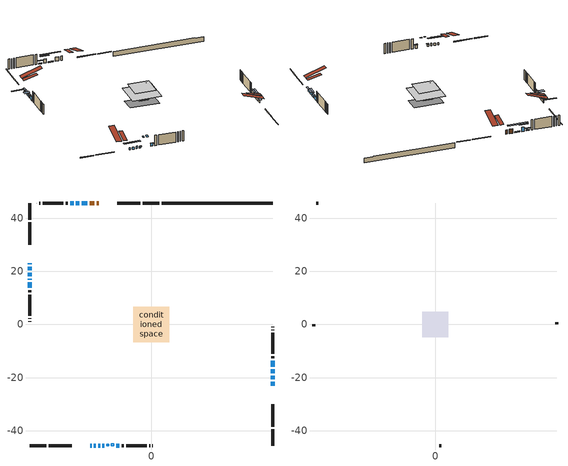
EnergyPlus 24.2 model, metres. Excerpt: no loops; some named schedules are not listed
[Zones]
conditioned space
 floor outside (Floor1 construction): -2.38,-2.38 -2.38,2.38 2.38,2.38 2.38,-2.38 z0.53
 floor adiabatic (AdiabaticFloorConstruction): -6.71,-6.71 -6.71,6.71 6.71,6.71 6.71,-6.71 z2.97
 floor foundation (Slab1 construction): -6.84,-3.6 -6.84,3.6 6.84,3.6 6.84,-3.6 z-1.78
 floor foundation (Slab2 construction): -2.08,-2.08 -2.08,2.08 2.08,2.08 2.08,-2.08 z0
 wall outside (RimJoist1 construction): 3.04,45.73 -3.24,45.73 / -45.73,-45.73 -39.44,-45.73 / -45.73,45.73 -45.73,39.44 / 45.73,-45.73 45.73,-39.44 z0.53:0.83
 wall outside (RimJoist2 construction): -4.17,45.73 -12.73,45.73 / -38.51,-45.73 -29.95,-45.73 / -45.73,38.51 -45.73,29.95 / 45.73,-38.51 45.73,-29.95 z0.53:0.83
 wall outside (AdiabaticWallConstruction 1): -19.68,45.73 -20.51,45.73 / -21.43,45.73 -23.07,45.73 z0.53:2.56
 wall outside (AdiabaticWallConstruction): -23.01,-45.73 -22.47,-45.73 z0.53:1.42; -21.55,-45.73 -20.83,-45.73 / 45.73,-23.01 45.73,-21.48 / -18.36,-45.73 -17.65,-45.73 z0.53:1.45; -45.73,23.01 -45.73,22.73 z0.53:1.65; -45.73,21.8 -45.73,20.35 / 45.73,-20.56 45.73,-19.21 z0.53:1.47; -45.73,19.42 -45.73,18.07 z0.53:1.5; -19.91,-45.73 -19.29,-45.73 z0.53:1.75; -23.99,45.73 -26.23,45.73 / -29.26,45.73 -30.48,45.73 z0.53:1.01; 45.73,-18.28 45.73,-16.83 / -27.16,45.73 -28.33,45.73 z0.53:2.49; 45.73,-15.9 45.73,-13.56 / -45.73,15.89 -45.73,13.75 z0.53:2.26; -45.73,17.15 -45.73,16.82 z0.53:2.56; -13.22,-45.73 -12.07,-45.73 z0.53:1.98
 wall outside (Wall1 construction): -31.41,45.73 -32.15,45.73 / -11.14,-45.73 -10.4,-45.73 / -45.73,12.83 -45.73,12.08 / 45.73,-12.64 45.73,-11.9 z0.53:5.41
 wall outside (Wall2 construction): -33.08,45.73 -40.9,45.73 / -9.47,-45.73 -1.65,-45.73 / -45.73,11.16 -45.73,3.33 / 45.73,-10.97 45.73,-3.14 z0.53:5.41
 wall outside (Wall4 construction): -41.83,45.73 -42.08,45.73 / -0.72,-45.73 -0.47,-45.73 / -45.73,2.4 -45.73,2.15 / 45.73,-2.21 45.73,-1.96 z0.53:5.41
 wall outside (Wall5 construction): -43.01,45.73 -43.16,45.73 / 0.46,-45.73 0.61,-45.73 / -45.73,1.22 -45.73,1.07 / 45.73,-1.03 45.73,-0.88 z0.53:5.41
 wall foundation (FoundationWall1 construction): 3.97,45.73,-1.78 3.97,45.73,0.53 41.55,45.73,0.53 41.55,45.73,0.27 45.73,45.73,0.27 45.73,45.73,-1.78
 window (WindowConstruction 15): -23.01,-45.73 -22.48,-45.73 z0.53:1.42
 window (WindowConstruction 8): -21.55,-45.73 -20.84,-45.73 z0.53:1.44
 window (WindowConstruction 9): 45.73,-23.01 45.73,-21.49 z0.53:1.44
 window (WindowConstruction 10): -45.73,23.01 -45.73,22.73 z0.53:1.65
 window (WindowConstruction 11): -45.73,21.8 -45.73,20.35 z0.53:1.47
 window (WindowConstruction 12): -45.73,19.42 -45.73,18.08 z0.53:1.5
 window (WindowConstruction 13): -19.91,-45.73 -19.29,-45.73 z0.53:1.75
 window (WindowConstruction 14): -18.36,-45.73 -17.65,-45.73 z0.53:1.44
 window (WindowConstruction 16): -23.99,45.73 -26.23,45.73 z0.53:1.01
 window (WindowConstruction): 45.73,-20.56 45.73,-19.21 z0.53:1.47
 window (WindowConstruction 1): 45.73,-18.28 45.73,-16.83 z0.53:2.49
 window (WindowConstruction 2): 45.73,-15.9 45.73,-13.57 z0.53:2.26
 window (WindowConstruction 3): -45.73,17.15 -45.73,16.82 z0.53:2.56
 window (WindowConstruction 4): -45.73,15.89 -45.73,13.75 z0.53:2.26
 window (WindowConstruction 5): -27.16,45.73 -28.33,45.73 z0.53:2.49
 window (WindowConstruction 6): -29.26,45.73 -30.48,45.73 z0.53:1.01
 window (WindowConstruction 7): -13.22,-45.73 -12.07,-45.73 z0.53:1.98
 door (Door): -19.68,45.73 -20.51,45.73 z0.53:2.56
 door (Door 1): -21.43,45.73 -23.06,45.73 z0.53:2.56
 ceiling adiabatic (AdiabaticFloorConstruction): 6.71,-6.71 6.71,6.71 -6.71,6.71 -6.71,-6.71 z2.97
 roof outside (AdiabaticRoofConstruction): -16.04,-45.73,5.41 -16.04,-45.08,5.62 -16.72,-45.08,5.62 -16.72,-45.73,5.41; -14.14,-45.73,5.41 -14.14,-44.81,5.71 -15.11,-44.81,5.71 -15.11,-45.73,5.41
 skylight (SkylightConstruction): -16.04,-45.73,5.41 -16.04,-45.08,5.62 -16.72,-45.08,5.62 -16.72,-45.73,5.41
 skylight (SkylightConstruction 1): -14.14,-45.73,5.41 -14.14,-44.81,5.71 -15.11,-44.81,5.71 -15.11,-45.73,5.41
attic - vented
 floor to conditioned space (Floor2 construction Reversed): -4.87,-4.87 -4.87,4.87 4.87,4.87 4.87,-4.87 z5.41
 floor to conditioned space (Floor3 construction Reversed): -3.27,-3.27 -3.27,3.27 3.27,3.27 3.27,-3.27 z5.41
 wall outside (Wall6 construction): -44.09,45.73 -44.8,45.73 / 1.54,-45.73 2.25,-45.73 / -45.73,0.14 -45.73,-0.57 / 45.73,0.04 45.73,0.76 z0.53:5.41
 roof outside (Roof1 construction): -16.16,45.73,5.41 -16.16,36.24,8.57 -13.66,36.24,8.57 -13.66,45.73,5.41; -26.52,-45.73,5.41 -26.52,-36.24,8.57 -29.02,-36.24,8.57 -29.02,-45.73,5.41; -45.73,26.52,5.41 -36.24,26.52,8.57 -36.24,29.02,8.57 -45.73,29.02,5.41; 45.73,-26.52,5.41 36.24,-26.52,8.57 36.24,-29.02,8.57 45.73,-29.02,5.41
 roof outside (Roof2 construction): -18.75,45.73,5.41 -18.75,39.3,7.01 -17.09,39.3,7.01 -17.09,45.73,5.41; -23.94,-45.73,5.41 -23.94,-39.3,7.01 -25.59,-39.3,7.01 -25.59,-45.73,5.41; -45.73,23.94,5.41 -39.3,23.94,7.01 -39.3,25.59,7.01 -45.73,25.59,5.41; 45.73,-23.94,5.41 39.3,-23.94,7.01 39.3,-25.59,7.01 45.73,-25.59,5.41
shading: -19.74,-45.73 -25.75,-45.73 -25.75,-46.49 -19.74,-46.49 z4.16; -18.1,-45.73 -24.29,-45.73 -24.29,-46.49 -18.1,-46.49 z4.18; 45.73,-20.57 45.73,-23.92 46.34,-23.92 46.34,-20.57 z2.36; -45.73,22.58 -45.73,23.16 -51.83,23.16 -51.83,22.58 z1.8; -45.73,19.44 -45.73,22.71 -46.34,22.71 -46.34,19.44 z2.38; -45.73,17.16 -45.73,20.33 -46.34,20.33 -46.34,17.16 z2.41; -17.5,-45.73 -18.51,-45.73 -18.51,-46.49 -17.5,-46.49 z1.59; -29.89,45.73 -20.33,45.73 -20.33,46.34 -29.89,46.34 z4.67; 45.73,-18.3 45.73,-21.47 46.34,-21.47 46.34,-18.3 z2.38; 45.73,-15.61 45.73,-19.5 46.34,-19.5 46.34,-15.61 z3.71; 45.73,-13.27 45.73,-16.2 46.34,-16.2 46.34,-13.27 z2.56; -45.73,16.21 -45.73,17.76 -48.17,17.76 -48.17,16.21 z3.17; -45.73,13.46 -45.73,16.19 -46.03,16.19 -46.03,13.46 z2.56; -29.85,45.73 -25.64,45.73 -25.64,46.34 -29.85,46.34 z4.01; -31.39,45.73 -28.35,45.73 -28.35,46.34 -31.39,46.34 z1.92; -11.92,-45.73 -13.36,-45.73 -13.36,-46.49 -11.92,-46.49 z2.13
[Building]
Building 1: Terrain=Suburbs
[Site:Location]
Edmonton Intl AP_AB: Latitude {deg}=53.31; Longitude {deg}=-113.58; Time Zone {hr}=-7; Elevation {m}=723; Keep Site Location Information=Yes
[Site:GroundTemperature:Shallow]
-1.56185, -3.61833, -3.78302, -2.80711, 1.11059, 5.01004, 8.39065, 10.5322, 10.7141, 8.97234, 5.67794, 1.89811
[Site:WaterMainsTemperature]
Calculation Method=Schedule; Temperature Schedule=mains temperature schedule
[Material] Roughness=Rough; Thermal Absorptance=0.9
Name | Thickness {m} | Conductivity {W/m-K} | Density {kg/m3} | Specific Heat {J/kg-K} | Solar Absorptance | Visible Absorptance
asphalt or fiberglass shingles | 0.00635 | 0.162714 | 1121.4 | 1465.45 | 0.4 | 0.4
asphalt or fiberglass shingles 1 | 0.00635 | 0.162714 | 1121.4 | 1465.45 | 0.7 | 0.7
ceiling loosefill ins | 0.169333 | 0.0480833 | 16.02 | 1046.75 | 0.7 | 0.7
ceiling stud and cavity | 0.1397 | 0.0989241 | 65.682 | 1177.47 | 0.7 | 0.7
ceiling stud and cavity 1 | 0.1397 | 0.123578 | 65.682 | 1177.47 | 0.7 | 0.7
concrete 4.0 in. | 0.1016 | 1.803125 | 2242.8 | 837.4 | 0.7 | 0.7
concrete 8.0 in. | 0.2032 | 1.803125 | 2242.8 | 837.4 | 0.7 | 0.7
door material | 0.04445 | 0.053851 | 512.64 | 1214.23 | 0.7 | 0.7
exterior vertical ins | 0.0420838 | 0.029427 | 32.04 | 1214.23 | 0.7 | 0.7
floor covering | 0.0127 | 0.0433444 | 54.468 | 1339.84 | 0.6 | 0.6
floor rigid ins; rim joist rigid ins; wall rigid ins | 0.051816 | 0.029427 | 32.04 | 1214.23 | 0.7 | 0.7
floor rigid ins 1; roof rigid ins; wall rigid ins 1 | 0.512978 | 0.029427 | 32.04 | 1214.23 | 0.7 | 0.7
floor stud and cavity | 0.1397 | 0.10261 | 92.3553 | 1139.71 | 0.7 | 0.7
floor stud and cavity 1 | 0.1397 | 1.75129 | 37.0049 | 1207.88 | 0.7 | 0.7
furniture material conditioned space 1 | 0.1524 | 0.115458 | 640.8 | 1214.23 | 0.6 | 0.6
gypsum board | 0.0127 | 0.160291 | 801 | 837.4 | 0.6 | 0.6
gypsum board 1 | 0.0127 | 0.160291 | 801 | 837.4 | 0.7 | 0.7
osb sheathing 0.5 in. | 0.0127 | 0.115458 | 512.64 | 1214.23 | 0.7 | 0.7
osb sheathing 0.75 in. | 0.01905 | 0.115458 | 512.64 | 1214.23 | 0.7 | 0.7
osb sheathing 2.0 in. | 0.0508 | 0.115458 | 512.64 | 1214.23 | 0.7 | 0.7
rim joist stud and cavity | 0.0508 | 0.0406006 | 125.044 | 1163.47 | 0.6 | 0.6
rim joist stud and cavity 1 | 0.0508 | 0.029095 | 125.044 | 1163.47 | 0.6 | 0.6
roof stud and cavity | 0.18415 | 1.78685 | 37.0049 | 1207.88 | 0.6 | 0.6
wall stud and cavity | 0.1397 | 0.262716 | 139.0536 | 1170.24 | 0.7 | 0.7
wall stud and cavity 1 | 0.1397 | 0.209893 | 139.0536 | 1170.24 | 0.7 | 0.7
wall stud and cavity 2 | 0.1397 | 0.31114 | 139.0536 | 1170.24 | 0.7 | 0.7
wall stud and cavity 3 | 0.1397 | 0.689953 | 139.0536 | 1170.24 | 0.7 | 0.7
wall stud and cavity 4 | 0.0889 | 6.9971 | 50.32683 | 1063.81 | 0.6 | 0.6
wall stud and cavity 5 | 0.0889 | 0.380278 | 52.3479 | 1209.89 | 0.7 | 0.7
wall stud and cavity 6 | 0.0889 | 0.391764 | 83.0341 | 1211.67 | 0.7 | 0.7
wood siding | 0.0254 | 0.102417 | 544.68 | 1172.36 | 0.4 | 0.4
wood siding 1 | 0.00254 | 0.102417 | 544.68 | 1172.36 | 0.4 | 0.4
wood siding 2; wood siding 3; wood siding 4 | 0.0254 | 0.102417 | 544.68 | 1172.36 | 0.7 | 0.7
[WindowMaterial:SimpleGlazingSystem]
Name | U-Factor {W/m2-K} | Solar Heat Gain Coefficient
SkylightMaterial | 6.93793 | 0.725
SkylightMaterial 1 | 5.03208 | 0.7395
WindowMaterial | 1.34398 | 0.49
WindowMaterial 1 | 2.2536 | 0.54
WindowMaterial 10 | 1.63413 | 0.38
WindowMaterial 11 | 1.45016 | 0.44
WindowMaterial 12 | 1.453568 | 0.44
WindowMaterial 13 | 2.24451 | 0.5
WindowMaterial 14 | 2.16559 | 0.55
WindowMaterial 15 | 2.33025 | 0.42
WindowMaterial 2 | 1.25313 | 0.53
WindowMaterial 3 | 3.04568 | 0.56
WindowMaterial 4 | 1.257677 | 0.52
WindowMaterial 5 | 1.29515 | 0.51
WindowMaterial 6 | 1.46379 | 0.45
WindowMaterial 7 | 1.31673 | 0.5
WindowMaterial 8 | 1.56599 | 0.4
WindowMaterial 9 | 1.44959 | 0.44
[Construction]
AdiabaticFloorConstruction: floor stud and cavity 1, floor rigid ins 1, osb sheathing 0.75 in., floor covering
AdiabaticRoofConstruction: asphalt or fiberglass shingles 1, roof rigid ins, osb sheathing 0.75 in., roof stud and cavity
AdiabaticWallConstruction: wood siding 3, wall rigid ins 1, wall stud and cavity 5, gypsum board
AdiabaticWallConstruction 1: wood siding 4, wall rigid ins 1, wall stud and cavity 5, gypsum board
Door; Door 1: door material
Floor1 construction: floor stud and cavity, floor rigid ins, osb sheathing 0.75 in., floor covering
Floor2 construction Reversed: gypsum board, ceiling stud and cavity, ceiling loosefill ins
Floor3 construction Reversed: gypsum board, ceiling stud and cavity 1, ceiling loosefill ins
FoundationWall1 construction: concrete 8.0 in., gypsum board 1
furniture construction conditioned space 1: furniture material conditioned space 1
PartitionWallConstruction: gypsum board, wall stud and cavity 6, gypsum board
RimJoist1 construction: wood siding 2, rim joist rigid ins, osb sheathing 2.0 in., rim joist stud and cavity
RimJoist2 construction: wood siding 2, osb sheathing 2.0 in., rim joist stud and cavity 1
Roof1 construction; Roof2 construction: asphalt or fiberglass shingles
SkylightConstruction: SkylightMaterial
SkylightConstruction 1: SkylightMaterial 1
Slab1 construction; Slab2 construction: concrete 4.0 in.
Wall1 construction: wood siding, wall rigid ins, osb sheathing 0.5 in., wall stud and cavity, gypsum board
Wall2 construction: wood siding, wall rigid ins, osb sheathing 0.5 in., wall stud and cavity 1, gypsum board
Wall4 construction: wood siding, wall rigid ins, osb sheathing 0.5 in., wall stud and cavity 2, gypsum board
Wall5 construction: wood siding, wall rigid ins, osb sheathing 0.5 in., wall stud and cavity 3, gypsum board
Wall6 construction: wood siding 1, wall stud and cavity 4
WindowConstruction: WindowMaterial
WindowConstruction 1: WindowMaterial 1
WindowConstruction 10: WindowMaterial 10
WindowConstruction 11: WindowMaterial 11
WindowConstruction 12: WindowMaterial 12
WindowConstruction 13: WindowMaterial 13
WindowConstruction 14; WindowConstruction 8: WindowMaterial 8
WindowConstruction 15: WindowMaterial 14
WindowConstruction 16: WindowMaterial 15
WindowConstruction 2: WindowMaterial 2
WindowConstruction 3: WindowMaterial 3
WindowConstruction 4: WindowMaterial 4
WindowConstruction 5: WindowMaterial 5
WindowConstruction 6: WindowMaterial 6
WindowConstruction 7: WindowMaterial 7
WindowConstruction 9: WindowMaterial 9
[Zone] Multiplier=1; Part of Total Floor Area=Yes
Name | Volume {m3}
attic - vented | 76.5097
conditioned space | 735.5
[Space]
Name | Zone | Volume {m3}
attic - vented 1 | attic - vented | 76.5097
conditioned space 1 | conditioned space | 735.5
[ZoneInfiltration:EffectiveLeakageArea]
infil attic - vented 1: Zone or Space=attic - vented 1; Schedule=Always On Discrete; Effective Air Leakage Area {cm2}=4787.7; Stack Coefficient=0.000558965; Wind Coefficient=1.59739e-05
[ZoneMixing]
whole house fan mix: Zone or Space=attic - vented; Schedule=Always On Continuous; Design Flow Rate Calculation Method=Flow/Zone; Design Flow Rate {m3/s}=0; Source Zone or Space=conditioned space
[SurfaceProperty:ExposedFoundationPerimeter] Exposed Perimeter Calculation Method=TotalExposedPerimeter
Name | Total Exposed Perimeter {m}
Slab1 | 41.757
Slab2 | 11.759
[InternalMass] Zone or ZoneList=conditioned space; Space or SpaceList=conditioned space 1
Name | Construction | Surface Area {m2}
furniture mass conditioned space 1 | furniture construction conditioned space 1 | 127.443
partition wall mass | PartitionWallConstruction | 318.608
[Lights]
interior lighting: Zone or ZoneList or Space or SpaceList=conditioned space 1; Schedule=interior lighting schedule; Design Level Calculation Method=LightingLevel; Lighting Level {W}=343.2; Return Air Fraction=0; Fraction Radiant=0.6; Fraction Visible=0.2; Fraction Replaceable=1
[People]
occupants: Zone or ZoneList or Space or SpaceList=conditioned space 1; Number of People Schedule=occupants schedule; Number of People Calculation Method=People; Number of People=3; Fraction Radiant=0.314171; Sensible Heat Fraction=0.56303; Activity Level Schedule=occupants activity schedule; Carbon Dioxide Generation Rate {m3/s-W}=0; Enable ASHRAE 55 Comfort Warnings=No; Mean Radiant Temperature Calculation Type=EnclosureAveraged
[ElectricEquipment] Zone or ZoneList or Space or SpaceList=conditioned space 1; Design Level Calculation Method=EquipmentLevel
Name | Schedule | Design Level {W} | Fraction Latent | Fraction Radiant | Fraction Lost
clothes dryer | clothes dryer schedule | 140.772 | 0.015 | 0.081 | 0.85
clothes washer | clothes washer schedule | 32.1985 | 0.03 | 0.162 | 0.7
cooking range | cooking range schedule | 215.147 | 0.08 | 0.432 | 0.2
dishwasher | dishwasher schedule | 66.8632 | 0.3 | 0.18 | 0.4
fridge | fridge schedule | 72.9452 | 0 | 0.6 | 0
mech vent bath fan 0 | mech vent bath fan 0 schedule | 50.2 | 0 | 0 | 1
mech vent bath fan 1 | mech vent bath fan 1 schedule | 50.2 | 0 | 0 | 1
mech vent bath fan 2 | mech vent bath fan 2 schedule | 50.2 | 0 | 0 | 1
mech vent house fan | mech vent house fan schedule | 0 | 0 | 0 | 1
mech vent house fan cfis | mech vent house fan cfis schedule | 0 | 0 | 0 | 0
mech vent range fan 0 | mech vent range fan 0 schedule | 57 | 0 | 0 | 1
misc plug loads | misc plug loads schedule | 494.7 | 0.045 | 0.513 | 0.1
whole house fan | Always On Discrete | 0 | 0 | 0 | 1
[OtherEquipment] Zone or ZoneList or Space or SpaceList=conditioned space 1; Design Level Calculation Method=EquipmentLevel
Name | Fuel Type | Schedule | Design Level {W} | Fraction Latent | Fraction Radiant | Fraction Lost
clothes dryer 1 | Electricity | clothes dryer schedule | 0 | 0.015 | 0.081 | 0.85
cooking range 1 | Electricity | cooking range schedule | 0 | 0.08 | 0.432 | 0.2
general water use latent | None | general water use schedule | 62.594 | 1 | 0 | 0
general water use sensible | None | general water use schedule | -61.6891 | 0 | 0.6 | 0
mech vent house fan latent load | None | Always On Discrete | 0 | 1 | 0 | 0
mech vent house fan sensible load | None | Always On Discrete | 0 | 0 | 0 | 0
water heater energy adjustment1 | NaturalGas | Always On Discrete | 0.01 | 0 | 0 | 1
[ZoneInfiltration:DesignFlowRate] Zone or ZoneList or Space or SpaceList=conditioned space 1; Schedule=Always On Discrete; Design Flow Rate Calculation Method=Flow/Zone; Design Flow Rate {m3/s}=0
infil flow; natural vent flow; whole house fan flow
[Foundation:Kiva] Initial Indoor Air Temperature {C}=18; Wall Depth Below Slab {m}=0.2032
Name | Wall Height Above Grade {m} | Custom Block Material Name 1 | Custom Block Depth 1 {m} | Custom Block X Position 1 {m} | Custom Block Z Position 1 {m}
Foundation Kiva 1 | 0.529986 | exterior vertical ins | 2.30999 | 0.2159 | 0
Foundation Kiva 2 | 0.1016
[Foundation:Kiva:Settings]
Soil Conductivity {W/m-K}=0.849921; Soil Density {kg/m3}=1842.3; Soil Specific Heat {J/kg-K}=418.7; Ground Solar Absorptivity=0.9; Ground Thermal Absorptivity=0.9; Ground Surface Roughness {m}=0.03; Far-Field Width {m}=40; Deep-Ground Boundary Condition=ZeroFlux; Deep-Ground Depth {m}=40; Minimum Cell Dimension {m}=0.2; Maximum Cell Growth Coefficient=3; Simulation Timestep=Timestep
[Exterior:Lights]
exterior lighting: Schedule=exterior lighting schedule; Design Level {W}=75.6
[Schedule:Constant]
Name | Hourly Value
Always On Continuous; mech vent house fan schedule; mech vent house fan cfis schedule; Always On Discrete | 1
occupants activity schedule | 117.228
fridge schedule | 0
[Schedule:Week:Daily]
interior lighting schedule Week Rule - Jan1-Jan27: interior lighting schedule day, interior lighting schedule day, interior lighting schedule day, interior lighting schedule day, interior lighting schedule day, interior lighting schedule day, interior lighting schedule day, interior lighting schedule default day, interior lighting schedule default day, interior lighting schedule default day, interior lighting schedule default day, interior lighting schedule default day
interior lighting schedule Week Rule - Jan28-Feb3: interior lighting schedule day, interior lighting schedule day, interior lighting schedule day, interior lighting schedule day, interior lighting schedule day 1, interior lighting schedule day 1, interior lighting schedule day 1, interior lighting schedule default day, interior lighting schedule default day, interior lighting schedule default day, interior lighting schedule default day, interior lighting schedule default day
interior lighting schedule Week Rule - Feb4-Feb24: interior lighting schedule day 1, interior lighting schedule day 1, interior lighting schedule day 1, interior lighting schedule day 1, interior lighting schedule day 1, interior lighting schedule day 1, interior lighting schedule day 1, interior lighting schedule default day, interior lighting schedule default day, interior lighting schedule default day, interior lighting schedule default day, interior lighting schedule default day
interior lighting schedule Week Rule - Feb25-Mar3: interior lighting schedule day 1, interior lighting schedule day 1, interior lighting schedule day 1, interior lighting schedule day 1, interior lighting schedule day 2, interior lighting schedule day 2, interior lighting schedule day 2, interior lighting schedule default day, interior lighting schedule default day, interior lighting schedule default day, interior lighting schedule default day, interior lighting schedule default day
interior lighting schedule Week Rule - Mar4-Mar31: interior lighting schedule day 2, interior lighting schedule day 2, interior lighting schedule day 2, interior lighting schedule day 2, interior lighting schedule day 2, interior lighting schedule day 2, interior lighting schedule day 2, interior lighting schedule default day, interior lighting schedule default day, interior lighting schedule default day, interior lighting schedule default day, interior lighting schedule default day
interior lighting schedule Week Rule - Apr1-Apr28: interior lighting schedule day 3, interior lighting schedule day 3, interior lighting schedule day 3, interior lighting schedule day 3, interior lighting schedule day 3, interior lighting schedule day 3, interior lighting schedule day 3, interior lighting schedule default day, interior lighting schedule default day, interior lighting schedule default day, interior lighting schedule default day, interior lighting schedule default day
interior lighting schedule Week Rule - Apr29-May5: interior lighting schedule day 3, interior lighting schedule day 3, interior lighting schedule day 4, interior lighting schedule day 4, interior lighting schedule day 4, interior lighting schedule day 4, interior lighting schedule day 4, interior lighting schedule default day, interior lighting schedule default day, interior lighting schedule default day, interior lighting schedule default day, interior lighting schedule default day
interior lighting schedule Week Rule - May6-May26: interior lighting schedule day 4, interior lighting schedule day 4, interior lighting schedule day 4, interior lighting schedule day 4, interior lighting schedule day 4, interior lighting schedule day 4, interior lighting schedule day 4, interior lighting schedule default day, interior lighting schedule default day, interior lighting schedule default day, interior lighting schedule default day, interior lighting schedule default day
interior lighting schedule Week Rule - May27-Jun2: interior lighting schedule day 4, interior lighting schedule day 4, interior lighting schedule day 4, interior lighting schedule day 4, interior lighting schedule day 4, interior lighting schedule day 5, interior lighting schedule day 5, interior lighting schedule default day, interior lighting schedule default day, interior lighting schedule default day, interior lighting schedule default day, interior lighting schedule default day
interior lighting schedule Week Rule - Jun3-Jun30: interior lighting schedule day 5, interior lighting schedule day 5, interior lighting schedule day 5, interior lighting schedule day 5, interior lighting schedule day 5, interior lighting schedule day 5, interior lighting schedule day 5, interior lighting schedule default day, interior lighting schedule default day, interior lighting schedule default day, interior lighting schedule default day, interior lighting schedule default day
interior lighting schedule Week Rule - Jul1-Jul28: interior lighting schedule day 6, interior lighting schedule day 6, interior lighting schedule day 6, interior lighting schedule day 6, interior lighting schedule day 6, interior lighting schedule day 6, interior lighting schedule day 6, interior lighting schedule default day, interior lighting schedule default day, interior lighting schedule default day, interior lighting schedule default day, interior lighting schedule default day
interior lighting schedule Week Rule - Jul29-Aug4: interior lighting schedule day 6, interior lighting schedule day 6, interior lighting schedule day 6, interior lighting schedule day 7, interior lighting schedule day 7, interior lighting schedule day 7, interior lighting schedule day 7, interior lighting schedule default day, interior lighting schedule default day, interior lighting schedule default day, interior lighting schedule default day, interior lighting schedule default day
interior lighting schedule Week Rule - Aug5-Aug25: interior lighting schedule day 7, interior lighting schedule day 7, interior lighting schedule day 7, interior lighting schedule day 7, interior lighting schedule day 7, interior lighting schedule day 7, interior lighting schedule day 7, interior lighting schedule default day, interior lighting schedule default day, interior lighting schedule default day, interior lighting schedule default day, interior lighting schedule default day
interior lighting schedule Week Rule - Aug26-Sep1: interior lighting schedule day 7, interior lighting schedule day 7, interior lighting schedule day 7, interior lighting schedule day 7, interior lighting schedule day 7, interior lighting schedule day 7, interior lighting schedule day 8, interior lighting schedule default day, interior lighting schedule default day, interior lighting schedule default day, interior lighting schedule default day, interior lighting schedule default day
interior lighting schedule Week Rule - Sep2-Sep29: interior lighting schedule day 8, interior lighting schedule day 8, interior lighting schedule day 8, interior lighting schedule day 8, interior lighting schedule day 8, interior lighting schedule day 8, interior lighting schedule day 8, interior lighting schedule default day, interior lighting schedule default day, interior lighting schedule default day, interior lighting schedule default day, interior lighting schedule default day
interior lighting schedule Week Rule - Sep30-Oct6: interior lighting schedule day 8, interior lighting schedule day 9, interior lighting schedule day 9, interior lighting schedule day 9, interior lighting schedule day 9, interior lighting schedule day 9, interior lighting schedule day 9, interior lighting schedule default day, interior lighting schedule default day, interior lighting schedule default day, interior lighting schedule default day, interior lighting schedule default day
interior lighting schedule Week Rule - Oct7-Oct27: interior lighting schedule day 9, interior lighting schedule day 9, interior lighting schedule day 9, interior lighting schedule day 9, interior lighting schedule day 9, interior lighting schedule day 9, interior lighting schedule day 9, interior lighting schedule default day, interior lighting schedule default day, interior lighting schedule default day, interior lighting schedule default day, interior lighting schedule default day
interior lighting schedule Week Rule - Oct28-Nov3: interior lighting schedule day 9, interior lighting schedule day 9, interior lighting schedule day 9, interior lighting schedule day 9, interior lighting schedule day 10, interior lighting schedule day 10, interior lighting schedule day 10, interior lighting schedule default day, interior lighting schedule default day, interior lighting schedule default day, interior lighting schedule default day, interior lighting schedule default day
interior lighting schedule Week Rule - Nov4-Nov24: interior lighting schedule day 10, interior lighting schedule day 10, interior lighting schedule day 10, interior lighting schedule day 10, interior lighting schedule day 10, interior lighting schedule day 10, interior lighting schedule day 10, interior lighting schedule default day, interior lighting schedule default day, interior lighting schedule default day, interior lighting schedule default day, interior lighting schedule default day
interior lighting schedule Week Rule - Nov25-Dec1: interior lighting schedule day 10, interior lighting schedule day 10, interior lighting schedule day 10, interior lighting schedule day 10, interior lighting schedule day 10, interior lighting schedule day 10, interior lighting schedule day 11, interior lighting schedule default day, interior lighting schedule default day, interior lighting schedule default day, interior lighting schedule default day, interior lighting schedule default day
interior lighting schedule Week Rule - Dec2-Dec31: interior lighting schedule day 11, interior lighting schedule day 11, interior lighting schedule day 11, interior lighting schedule day 11, interior lighting schedule day 11, interior lighting schedule day 11, interior lighting schedule day 11, interior lighting schedule default day, interior lighting schedule default day, interior lighting schedule default day, interior lighting schedule default day, interior lighting schedule default day
occupants schedule Week Rule - Jan1-Dec31: occupants schedule day, occupants schedule day, occupants schedule day, occupants schedule day, occupants schedule day, occupants schedule day, occupants schedule day, occupants schedule default day, occupants schedule default day, occupants schedule default day, occupants schedule default day, occupants schedule default day
clothes dryer schedule Week Rule - Jan1-Dec31: clothes dryer schedule day, clothes dryer schedule day, clothes dryer schedule day, clothes dryer schedule day, clothes dryer schedule day, clothes dryer schedule day, clothes dryer schedule day, clothes dryer schedule default day, clothes dryer schedule default day, clothes dryer schedule default day, clothes dryer schedule default day, clothes dryer schedule default day
clothes washer schedule Week Rule - Jan1-Dec31: clothes washer schedule day, clothes washer schedule day, clothes washer schedule day, clothes washer schedule day, clothes washer schedule day, clothes washer schedule day, clothes washer schedule day, clothes washer schedule default day, clothes washer schedule default day, clothes washer schedule default day, clothes washer schedule default day, clothes washer schedule default day
cooking range schedule Week Rule - Jan1-Dec31: cooking range schedule day, cooking range schedule day, cooking range schedule day, cooking range schedule day, cooking range schedule day, cooking range schedule day, cooking range schedule day, cooking range schedule default day, cooking range schedule default day, cooking range schedule default day, cooking range schedule default day, cooking range schedule default day
dishwasher schedule Week Rule - Jan1-Dec31: dishwasher schedule day, dishwasher schedule day, dishwasher schedule day, dishwasher schedule day, dishwasher schedule day, dishwasher schedule day, dishwasher schedule day, dishwasher schedule default day, dishwasher schedule default day, dishwasher schedule default day, dishwasher schedule default day, dishwasher schedule default day
mech vent bath fan 0 schedule Week Rule - Jan1-Dec31: mech vent bath fan 0 schedule day, mech vent bath fan 0 schedule day, mech vent bath fan 0 schedule day, mech vent bath fan 0 schedule day, mech vent bath fan 0 schedule day, mech vent bath fan 0 schedule day, mech vent bath fan 0 schedule day, mech vent bath fan 0 schedule default day, mech vent bath fan 0 schedule default day, mech vent bath fan 0 schedule default day, mech vent bath fan 0 schedule default day, mech vent bath fan 0 schedule default day
mech vent bath fan 1 schedule Week Rule - Jan1-Dec31: mech vent bath fan 1 schedule day, mech vent bath fan 1 schedule day, mech vent bath fan 1 schedule day, mech vent bath fan 1 schedule day, mech vent bath fan 1 schedule day, mech vent bath fan 1 schedule day, mech vent bath fan 1 schedule day, mech vent bath fan 1 schedule default day, mech vent bath fan 1 schedule default day, mech vent bath fan 1 schedule default day, mech vent bath fan 1 schedule default day, mech vent bath fan 1 schedule default day
mech vent bath fan 2 schedule Week Rule - Jan1-Dec31: mech vent bath fan 2 schedule day, mech vent bath fan 2 schedule day, mech vent bath fan 2 schedule day, mech vent bath fan 2 schedule day, mech vent bath fan 2 schedule day, mech vent bath fan 2 schedule day, mech vent bath fan 2 schedule day, mech vent bath fan 2 schedule default day, mech vent bath fan 2 schedule default day, mech vent bath fan 2 schedule default day, mech vent bath fan 2 schedule default day, mech vent bath fan 2 schedule default day
mech vent range fan 0 schedule Week Rule - Jan1-Dec31: mech vent range fan 0 schedule day, mech vent range fan 0 schedule day, mech vent range fan 0 schedule day, mech vent range fan 0 schedule day, mech vent range fan 0 schedule day, mech vent range fan 0 schedule day, mech vent range fan 0 schedule day, mech vent range fan 0 schedule default day, mech vent range fan 0 schedule default day, mech vent range fan 0 schedule default day, mech vent range fan 0 schedule default day, mech vent range fan 0 schedule default day
misc plug loads schedule Week Rule - Jan1-Dec31: misc plug loads schedule day, misc plug loads schedule day, misc plug loads schedule day, misc plug loads schedule day, misc plug loads schedule day, misc plug loads schedule day, misc plug loads schedule day, misc plug loads schedule default day, misc plug loads schedule default day, misc plug loads schedule default day, misc plug loads schedule default day, misc plug loads schedule default day
general water use schedule Week Rule - Jan1-Dec31: general water use schedule day, general water use schedule day, general water use schedule day, general water use schedule day, general water use schedule day, general water use schedule day, general water use schedule day, general water use schedule default day, general water use schedule default day, general water use schedule default day, general water use schedule default day, general water use schedule default day
exterior lighting schedule Week Rule - Jan1-Jan27: exterior lighting schedule day, exterior lighting schedule day, exterior lighting schedule day, exterior lighting schedule day, exterior lighting schedule day, exterior lighting schedule day, exterior lighting schedule day, exterior lighting schedule default day, exterior lighting schedule default day, exterior lighting schedule default day, exterior lighting schedule default day, exterior lighting schedule default day
[Schedule:Year]
interior lighting schedule: interior lighting schedule Week Rule - Jan1-Jan27, 1, 1, 1, 27, interior lighting schedule Week Rule - Jan28-Feb3, 1, 28, 2, 3, interior lighting schedule Week Rule - Feb4-Feb24, 2, 4, 2, 24, interior lighting schedule Week Rule - Feb25-Mar3, 2, 25, 3, 3, interior lighting schedule Week Rule - Mar4-Mar31, 3, 4, 3, 31, interior lighting schedule Week Rule - Apr1-Apr28, 4, 1, 4, 28, interior lighting schedule Week Rule - Apr29-May5, 4, 29, 5, 5, interior lighting schedule Week Rule - May6-May26, 5, 6, 5, 26, interior lighting schedule Week Rule - May27-Jun2, 5, 27, 6, 2, interior lighting schedule Week Rule - Jun3-Jun30, 6, 3, 6, 30, interior lighting schedule Week Rule - Jul1-Jul28, 7, 1, 7, 28, interior lighting schedule Week Rule - Jul29-Aug4, 7, 29, 8, 4, interior lighting schedule Week Rule - Aug5-Aug25, 8, 5, 8, 25, interior lighting schedule Week Rule - Aug26-Sep1, 8, 26, 9, 1, interior lighting schedule Week Rule - Sep2-Sep29, 9, 2, 9, 29, interior lighting schedule Week Rule - Sep30-Oct6, 9, 30, 10, 6, interior lighting schedule Week Rule - Oct7-Oct27, 10, 7, 10, 27, interior lighting schedule Week Rule - Oct28-Nov3, 10, 28, 11, 3, interior lighting schedule Week Rule - Nov4-Nov24, 11, 4, 11, 24, interior lighting schedule Week Rule - Nov25-Dec1, 11, 25, 12, 1, interior lighting schedule Week Rule - Dec2-Dec31, 12, 2, 12, 31
occupants schedule: occupants schedule Week Rule - Jan1-Dec31, 1, 1, 12, 31
clothes dryer schedule: clothes dryer schedule Week Rule - Jan1-Dec31, 1, 1, 12, 31
clothes washer schedule: clothes washer schedule Week Rule - Jan1-Dec31, 1, 1, 12, 31
cooking range schedule: cooking range schedule Week Rule - Jan1-Dec31, 1, 1, 12, 31
dishwasher schedule: dishwasher schedule Week Rule - Jan1-Dec31, 1, 1, 12, 31
mech vent bath fan 0 schedule: mech vent bath fan 0 schedule Week Rule - Jan1-Dec31, 1, 1, 12, 31
mech vent bath fan 1 schedule: mech vent bath fan 1 schedule Week Rule - Jan1-Dec31, 1, 1, 12, 31
mech vent bath fan 2 schedule: mech vent bath fan 2 schedule Week Rule - Jan1-Dec31, 1, 1, 12, 31
mech vent range fan 0 schedule: mech vent range fan 0 schedule Week Rule - Jan1-Dec31, 1, 1, 12, 31
misc plug loads schedule: misc plug loads schedule Week Rule - Jan1-Dec31, 1, 1, 12, 31
general water use schedule: general water use schedule Week Rule - Jan1-Dec31, 1, 1, 12, 31
exterior lighting schedule: exterior lighting schedule Week Rule - Jan1-Jan27, 1, 1, 1, 27, exterior lighting schedule Week Rule - Jan28-Feb3, 1, 28, 2, 3, exterior lighting schedule Week Rule - Feb4-Feb24, 2, 4, 2, 24, exterior lighting schedule Week Rule - Feb25-Mar3, 2, 25, 3, 3, exterior lighting schedule Week Rule - Mar4-Mar31, 3, 4, 3, 31, exterior lighting schedule Week Rule - Apr1-Apr28, 4, 1, 4, 28, exterior lighting schedule Week Rule - Apr29-May5, 4, 29, 5, 5, exterior lighting schedule Week Rule - May6-May26, 5, 6, 5, 26, exterior lighting schedule Week Rule - May27-Jun2, 5, 27, 6, 2, exterior lighting schedule Week Rule - Jun3-Jun30, 6, 3, 6, 30, exterior lighting schedule Week Rule - Jul1-Jul28, 7, 1, 7, 28, exterior lighting schedule Week Rule - Jul29-Aug4, 7, 29, 8, 4, exterior lighting schedule Week Rule - Aug5-Aug25, 8, 5, 8, 25, exterior lighting schedule Week Rule - Aug26-Sep1, 8, 26, 9, 1, exterior lighting schedule Week Rule - Sep2-Sep29, 9, 2, 9, 29, exterior lighting schedule Week Rule - Sep30-Oct6, 9, 30, 10, 6, exterior lighting schedule Week Rule - Oct7-Oct27, 10, 7, 10, 27, exterior lighting schedule Week Rule - Oct28-Nov3, 10, 28, 11, 3, exterior lighting schedule Week Rule - Nov4-Nov24, 11, 4, 11, 24, exterior lighting schedule Week Rule - Nov25-Dec1, 11, 25, 12, 1, exterior lighting schedule Week Rule - Dec2-Dec31, 12, 2, 12, 31
[Schedule:Compact]
mains temperature schedule: Through: 01/01, For: AllDays, Until: 24:00, 3.97167, Through: 01/02, For: AllDays, Until: 24:00, 3.90778, Through: 01/03, For: AllDays, Until: 24:00, 3.84556, Through: 01/04, For: AllDays, Until: 24:00, 3.78389, Through: 01/05, For: AllDays, Until: 24:00, 3.72278, Through: 01/06, For: AllDays, Until: 24:00, 3.66278, Through: 01/07, For: AllDays, Until: 24:00, 3.60389, Through: 01/08, For: AllDays, Until: 24:00, 3.54556, Through: 01/09, For: AllDays, Until: 24:00, 3.48833, Through: 01/10, For: AllDays, Until: 24:00, 3.43167, Through: 01/11, For: AllDays, Until: 24:00, 3.37611, Through: 01/12, For: AllDays, Until: 24:00, 3.32167, Through: 01/13, For: AllDays, Until: 24:00, 3.26833, Through: 01/14, For: AllDays, Until: 24:00, 3.21556, Through: 01/15, For: AllDays, Until: 24:00, 3.16444, Through: 01/16, For: AllDays, Until: 24:00, 3.11389, Through: 01/17, For: AllDays, Until: 24:00, 3.06444, Through: 01/18, For: AllDays, Until: 24:00, 3.01611, Through: 01/19, For: AllDays, Until: 24:00, 2.96889, Through: 01/20, For: AllDays, Until: 24:00, 2.92278, Through: 01/21, For: AllDays, Until: 24:00, 2.87722, Through: 01/22, For: AllDays, Until: 24:00, 2.83333, Through: 01/23, For: AllDays, Until: 24:00, 2.79056, Through: 01/24, For: AllDays, Until: 24:00, 2.74889, Through: 01/25, For: AllDays, Until: 24:00, 2.70833, Through: 01/26, For: AllDays, Until: 24:00, 2.66889, Through: 01/27, For: AllDays, Until: 24:00, 2.63056, Through: 01/28, For: AllDays, Until: 24:00, 2.59333, Through: 01/29, For: AllDays, Until: 24:00, 2.55778, Through: 01/30, For: AllDays, Until: 24:00, 2.52278, Through: 01/31, For: AllDays, Until: 24:00, 2.48944, Through: 02/01, For: AllDays, Until: 24:00, 2.45722, Through: 02/02, For: AllDays, Until: 24:00, 2.42611, Through: 02/03, For: AllDays, Until: 24:00, 2.39667, Through: 02/04, For: AllDays, Until: 24:00, 2.36833, Through: 02/05, For: AllDays, Until: 24:00, 2.34111, Through: 02/06, For: AllDays, Until: 24:00, 2.315, Through: 02/07, For: AllDays, Until: 24:00, 2.29056, Through: 02/08, For: AllDays, Until: 24:00, 2.26722, Through: 02/09, For: AllDays, Until: 24:00, 2.245, Through: 02/10, For: AllDays, Until: 24:00, 2.22444, Through: 02/11, For: AllDays, Until: 24:00, 2.20444, Through: 02/12, For: AllDays, Until: 24:00, 2.18667, Through: 02/13, For: AllDays, Until: 24:00, 2.17, Through: 02/14, For: AllDays, Until: 24:00, 2.15444, Through: 02/15, For: AllDays, Until: 24:00, 2.14, Through: 02/16, For: AllDays, Until: 24:00, 2.12722, Through: 02/17, For: AllDays, Until: 24:00, 2.11556, Through: 02/18, For: AllDays, Until: 24:00, 2.10556, Through: 02/19, For: AllDays, Until: 24:00, 2.09667, Through: 02/20, For: AllDays, Until: 24:00, 2.08889, Through: 02/21, For: AllDays, Until: 24:00, 2.08278, Through: 02/22, For: AllDays, Until: 24:00, 2.07833, Through: 02/23, For: AllDays, Until: 24:00, 2.07444, Through: 02/24, For: AllDays, Until: 24:00, 2.07278, Through: 02/25, For: AllDays, Until: 24:00, 2.07167, Through: 02/26, For: AllDays, Until: 24:00, 2.07222, Through: 02/27, For: AllDays, Until: 24:00, 2.07444, Through: 02/28, For: AllDays, Until: 24:00, 2.07778, Through: 03/01, For: AllDays, Until: 24:00, 2.08222, Through: 03/02, For: AllDays, Until: 24:00, 2.08833, Through: 03/03, For: AllDays, Until: 24:00, 2.09556, Through: 03/04, For: AllDays, Until: 24:00, 2.10444, Through: 03/05, For: AllDays, Until: 24:00, 2.11444, Through: 03/06, For: AllDays, Until: 24:00, 2.12556, Through: 03/07, For: AllDays, Until: 24:00, 2.13833, Through: 03/08, For: AllDays, Until: 24:00, 2.15278, Through: 03/09, For: AllDays, Until: 24:00, 2.16778, Through: 03/10, For: AllDays, Until: 24:00, 2.18444, Through: 03/11, For: AllDays, Until: 24:00, 2.20278, Through: 03/12, For: AllDays, Until: 24:00, 2.22167, Through: 03/13, For: AllDays, Until: 24:00, 2.24278, Through: 03/14, For: AllDays, Until: 24:00, 2.26444, Through: 03/15, For: AllDays, Until: 24:00, 2.28778, Through: 03/16, For: AllDays, Until: 24:00, 2.31222, Through: 03/17, For: AllDays, Until: 24:00, 2.33778, Through: 03/18, For: AllDays, Until: 24:00, 2.365, Through: 03/19, For: AllDays, Until: 24:00, 2.39333, Through: 03/20, For: AllDays, Until: 24:00, 2.42278, Through: 03/21, For: AllDays, Until: 24:00, 2.45389, Through: 03/22, For: AllDays, Until: 24:00, 2.48611, Through: 03/23, For: AllDays, Until: 24:00, 2.51889, Through: 03/24, For: AllDays, Until: 24:00, 2.55389, Through: 03/25, For: AllDays, Until: 24:00, 2.58944, Through: 03/26, For: AllDays, Until: 24:00, 2.62611, Through: 03/27, For: AllDays, Until: 24:00, 2.66444, Through: 03/28, For: AllDays, Until: 24:00, 2.70389, Through: 03/29, For: AllDays, Until: 24:00, 2.74389, Through: 03/30, For: AllDays, Until: 24:00, 2.78556, Through: 03/31, For: AllDays, Until: 24:00, 2.82833, Through: 04/01, For: AllDays, Until: 24:00, 2.87222, Through: 04/02, For: AllDays, Until: 24:00, 2.91722, Through: 04/03, For: AllDays, Until: 24:00, 2.96333, Through: 04/04, For: AllDays, Until: 24:00, 3.01056, Through: 04/05, For: AllDays, Until: 24:00, 3.05889, Through: 04/06, For: AllDays, Until: 24:00, 3.10833, Through: 04/07, For: AllDays, Until: 24:00, 3.15833, Through: 04/08, For: AllDays, Until: 24:00, 3.21, Through: 04/09, For: AllDays, Until: 24:00, 3.26222, Through: 04/10, For: AllDays, Until: 24:00, 3.31556, Through: 04/11, For: AllDays, Until: 24:00, 3.37, Through: 04/12, For: AllDays, Until: 24:00, 3.42556, Through: 04/13, For: AllDays, Until: 24:00, 3.48167, Through: 04/14, For: AllDays, Until: 24:00, 3.53889, Through: 04/15, For: AllDays, Until: 24:00, 3.59722, Through: 04/16, For: AllDays, Until: 24:00, 3.65611, Through: 04/17, For: AllDays, Until: 24:00, 3.71611, Through: 04/18, For: AllDays, Until: 24:00, 3.77667, Through: 04/19, For: AllDays, Until: 24:00, 3.83833, Through: 04/20, For: AllDays, Until: 24:00, 3.90111, Through: 04/21, For: AllDays, Until: 24:00, 3.96444, Through: 04/22, For: AllDays, Until: 24:00, 4.02833, Through: 04/23, For: AllDays, Until: 24:00, 4.09333, Through: 04/24, For: AllDays, Until: 24:00, 4.15889, Through: 04/25, For: AllDays, Until: 24:00, 4.225, Through: 04/26, For: AllDays, Until: 24:00, 4.29222, Through: 04/27, For: AllDays, Until: 24:00, 4.36, Through: 04/28, For: AllDays, Until: 24:00, 4.42833, Through: 04/29, For: AllDays, Until: 24:00, 4.49722, Through: 04/30, For: AllDays, Until: 24:00, 4.56667, Through: 05/01, For: AllDays, Until: 24:00, 4.63722, Through: 05/02, For: AllDays, Until: 24:00, 4.70833, Through: 05/03, For: AllDays, Until: 24:00, 4.77944, Through: 05/04, For: AllDays, Until: 24:00, 4.85167, Through: 05/05, For: AllDays, Until: 24:00, 4.92389, Through: 05/06, For: AllDays, Until: 24:00, 4.99722, Through: 05/07, For: AllDays, Until: 24:00, 5.07056, Through: 05/08, For: AllDays, Until: 24:00, 5.145, Through: 05/09, For: AllDays, Until: 24:00, 5.21944, Through: 05/10, For: AllDays, Until: 24:00, 5.29389, Through: 05/11, For: AllDays, Until: 24:00, 5.36944, Through: 05/12, For: AllDays, Until: 24:00, 5.445, Through: 05/13, For: AllDays, Until: 24:00, 5.52111, Through: 05/14, For: AllDays, Until: 24:00, 5.59722, Through: 05/15, For: AllDays, Until: 24:00, 5.67389, Through: 05/16, For: AllDays, Until: 24:00, 5.75056, Through: 05/17, For: AllDays, Until: 24:00, 5.82778, Through: 05/18, For: AllDays, Until: 24:00, 5.90556, Through: 05/19, For: AllDays, Until: 24:00, 5.98278, Through: 05/20, For: AllDays, Until: 24:00, 6.06056, Through: 05/21, For: AllDays, Until: 24:00, 6.13889, Through: 05/22, For: AllDays, Until: 24:00, 6.21667, Through: 05/23, For: AllDays, Until: 24:00, 6.295, Through: 05/24, For: AllDays, Until: 24:00, 6.37333, Through: 05/25, For: AllDays, Until: 24:00, 6.45222, Through: 05/26, For: AllDays, Until: 24:00, 6.53056, Through: 05/27, For: AllDays, Until: 24:00, 6.60889, Through: 05/28, For: AllDays, Until: 24:00, 6.68778, Through: 05/29, For: AllDays, Until: 24:00, 6.76611, Through: 05/30, For: AllDays, Until: 24:00, 6.84444, Through: 05/31, For: AllDays, Until: 24:00, 6.92278, Through: 06/01, For: AllDays, Until: 24:00, 7.00111, Through: 06/02, For: AllDays, Until: 24:00, 7.07944, Through: 06/03, For: AllDays, Until: 24:00, 7.15778, Through: 06/04, For: AllDays, Until: 24:00, 7.23556, Through: 06/05, For: AllDays, Until: 24:00, 7.31333, Through: 06/06, For: AllDays, Until: 24:00, 7.39056, Through: 06/07, For: AllDays, Until: 24:00, 7.46833, Through: 06/08, For: AllDays, Until: 24:00, 7.545, Through: 06/09, For: AllDays, Until: 24:00, 7.62222, Through: 06/10, For: AllDays, Until: 24:00, 7.69833, Through: 06/11, For: AllDays, Until: 24:00, 7.775, Through: 06/12, For: AllDays, Until: 24:00, 7.85056, Through: 06/13, For: AllDays, Until: 24:00, 7.92611, Through: 06/14, For: AllDays, Until: 24:00, 8.00111, Through: 06/15, For: AllDays, Until: 24:00, 8.07611, Through: 06/16, For: AllDays, Until: 24:00, 8.15056, Through: 06/17, For: AllDays, Until: 24:00, 8.22389, Through: 06/18, For: AllDays, Until: 24:00, 8.29778, Through: 06/19, For: AllDays, Until: 24:00, 8.37056, Through: 06/20, For: AllDays, Until: 24:00, 8.44278, Through: 06/21, For: AllDays, Until: 24:00, 8.51444, Through: 06/22, For: AllDays, Until: 24:00, 8.58611, Through: 06/23, For: AllDays, Until: 24:00, 8.65667, Through: 06/24, For: AllDays, Until: 24:00, 8.72667, Through: 06/25, For: AllDays, Until: 24:00, 8.79611, Through: 06/26, For: AllDays, Until: 24:00, 8.865, Through: 06/27, For: AllDays, Until: 24:00, 8.93333, Through: 06/28, For: AllDays, Until: 24:00, 9.00056, Through: 06/29, For: AllDays, Until: 24:00, 9.06778, Through: 06/30, For: AllDays, Until: 24:00, 9.13333, Through: 07/01, For: AllDays, Until: 24:00, 9.19889, Through: 07/02, For: AllDays, Until: 24:00, 9.26333, Through: 07/03, For: AllDays, Until: 24:00, 9.32722, Through: 07/04, For: AllDays, Until: 24:00, 9.39056, Through: 07/05, For: AllDays, Until: 24:00, 9.45278, Through: 07/06, For: AllDays, Until: 24:00, 9.51389, Through: 07/07, For: AllDays, Until: 24:00, 9.57444, Through: 07/08, For: AllDays, Until: 24:00, 9.63389, Through: 07/09, For: AllDays, Until: 24:00, 9.69278, Through: 07/10, For: AllDays, Until: 24:00, 9.75056, Through: 07/11, For: AllDays, Until: 24:00, 9.80778, Through: 07/12, For: AllDays, Until: 24:00, 9.86333, Through: 07/13, For: AllDays, Until: 24:00, 9.91833, Through: 07/14, For: AllDays, Until: 24:00, 9.97278, Through: 07/15, For: AllDays, Until: 24:00, 10.0256, Through: 07/16, For: AllDays, Until: 24:00, 10.0778, Through: 07/17, For: AllDays, Until: 24:00, 10.1289, Through: 07/18, For: AllDays, Until: 24:00, 10.1789, Through: 07/19, For: AllDays, Until: 24:00, 10.2278, Through: 07/20, For: AllDays, Until: 24:00, 10.2756, Through: 07/21, For: AllDays, Until: 24:00, 10.3222, Through: 07/22, For: AllDays, Until: 24:00, 10.3683, Through: 07/23, For: AllDays, Until: 24:00, 10.4128, Through: 07/24, For: AllDays, Until: 24:00, 10.4561, Through: 07/25, For: AllDays, Until: 24:00, 10.4989, Through: 07/26, For: AllDays, Until: 24:00, 10.54, Through: 07/27, For: AllDays, Until: 24:00, 10.58, Through: 07/28, For: AllDays, Until: 24:00, 10.6189, Through: 07/29, For: AllDays, Until: 24:00, 10.6567, Through: 07/30, For: AllDays, Until: 24:00, 10.6928, Through: 07/31, For: AllDays, Until: 24:00, 10.7283, Through: 08/01, For: AllDays, Until: 24:00, 10.7622, Through: 08/02, For: AllDays, Until: 24:00, 10.7956, Through: 08/03, For: AllDays, Until: 24:00, 10.8272, Through: 08/04, For: AllDays, Until: 24:00, 10.8572, Through: 08/05, For: AllDays, Until: 24:00, 10.8867, Through: 08/06, For: AllDays, Until: 24:00, 10.9144, Through: 08/07, For: AllDays, Until: 24:00, 10.9411, Through: 08/08, For: AllDays, Until: 24:00, 10.9667, Through: 08/09, For: AllDays, Until: 24:00, 10.9906, Through: 08/10, For: AllDays, Until: 24:00, 11.0133, Through: 08/11, For: AllDays, Until: 24:00, 11.035, Through: 08/12, For: AllDays, Until: 24:00, 11.055, Through: 08/13, For: AllDays, Until: 24:00, 11.0739, Through: 08/14, For: AllDays, Until: 24:00, 11.0917, Through: 08/15, For: AllDays, Until: 24:00, 11.1078, Through: 08/16, For: AllDays, Until: 24:00, 11.1228, Through: 08/17, For: AllDays, Until: 24:00, 11.1361, Through: 08/18, For: AllDays, Until: 24:00, 11.1483, Through: 08/19, For: AllDays, Until: 24:00, 11.1594, Through: 08/20, For: AllDays, Until: 24:00, 11.1689, Through: 08/21, For: AllDays, Until: 24:00, 11.1772, Through: 08/22, For: AllDays, Until: 24:00, 11.1844, Through: 08/23, For: AllDays, Until: 24:00, 11.19, Through: 08/24, For: AllDays, Until: 24:00, 11.1939, Through: 08/25, For: AllDays, Until: 24:00, 11.1967, Through: 08/26, For: AllDays, Until: 24:00, 11.1983, Through: 08/27, For: AllDays, Until: 24:00, 11.1983, Through: 08/28, For: AllDays, Until: 24:00, 11.1972, Through: 08/29, For: AllDays, Until: 24:00, 11.195, Through: 08/30, For: AllDays, Until: 24:00, 11.1911, Through: 08/31, For: AllDays, Until: 24:00, 11.1856, Through: 09/01, For: AllDays, Until: 24:00, 11.1789, Through: 09/02, For: AllDays, Until: 24:00, 11.1711, Through: 09/03, For: AllDays, Until: 24:00, 11.1617, Through: 09/04, For: AllDays, Until: 24:00, 11.1511, Through: 09/05, For: AllDays, Until: 24:00, 11.1394, Through: 09/06, For: AllDays, Until: 24:00, 11.1261, Through: 09/07, For: AllDays, Until: 24:00, 11.1111, Through: 09/08, For: AllDays, Until: 24:00, 11.0956, Through: 09/09, For: AllDays, Until: 24:00, 11.0778, Through: 09/10, For: AllDays, Until: 24:00, 11.0594, Through: 09/11, For: AllDays, Until: 24:00, 11.0394, Through: 09/12, For: AllDays, Until: 24:00, 11.0183, Through: 09/13, For: AllDays, Until: 24:00, 10.9961, Through: 09/14, For: AllDays, Until: 24:00, 10.9722, Through: 09/15, For: AllDays, Until: 24:00, 10.9472, Through: 09/16, For: AllDays, Until: 24:00, 10.9206, Through: 09/17, For: AllDays, Until: 24:00, 10.8928, Through: 09/18, For: AllDays, Until: 24:00, 10.8639, Through: 09/19, For: AllDays, Until: 24:00, 10.8339, Through: 09/20, For: AllDays, Until: 24:00, 10.8028, Through: 09/21, For: AllDays, Until: 24:00, 10.77, Through: 09/22, For: AllDays, Until: 24:00, 10.7361, Through: 09/23, For: AllDays, Until: 24:00, 10.7011, Through: 09/24, For: AllDays, Until: 24:00, 10.665, Through: 09/25, For: AllDays, Until: 24:00, 10.6272, Through: 09/26, For: AllDays, Until: 24:00, 10.5889, Through: 09/27, For: AllDays, Until: 24:00, 10.5489, Through: 09/28, For: AllDays, Until: 24:00, 10.5078, Through: 09/29, For: AllDays, Until: 24:00, 10.4661, Through: 09/30, For: AllDays, Until: 24:00, 10.4228, Through: 10/01, For: AllDays, Until: 24:00, 10.3783, Through: 10/02, For: AllDays, Until: 24:00, 10.3328, Through: 10/03, For: AllDays, Until: 24:00, 10.2861, Through: 10/04, For: AllDays, Until: 24:00, 10.2383, Through: 10/05, For: AllDays, Until: 24:00, 10.19, Through: 10/06, For: AllDays, Until: 24:00, 10.14, Through: 10/07, For: AllDays, Until: 24:00, 10.0894, Through: 10/08, For: AllDays, Until: 24:00, 10.0372, Through: 10/09, For: AllDays, Until: 24:00, 9.98444, Through: 10/10, For: AllDays, Until: 24:00, 9.93056, Through: 10/11, For: AllDays, Until: 24:00, 9.87611, Through: 10/12, For: AllDays, Until: 24:00, 9.82, Through: 10/13, For: AllDays, Until: 24:00, 9.76333, Through: 10/14, For: AllDays, Until: 24:00, 9.70611, Through: 10/15, For: AllDays, Until: 24:00, 9.64722, Through: 10/16, For: AllDays, Until: 24:00, 9.58778, Through: 10/17, For: AllDays, Until: 24:00, 9.52778, Through: 10/18, For: AllDays, Until: 24:00, 9.46667, Through: 10/19, For: AllDays, Until: 24:00, 9.40444, Through: 10/20, For: AllDays, Until: 24:00, 9.34167, Through: 10/21, For: AllDays, Until: 24:00, 9.27778, Through: 10/22, For: AllDays, Until: 24:00, 9.21333, Through: 10/23, For: AllDays, Until: 24:00, 9.14833, Through: 10/24, For: AllDays, Until: 24:00, 9.08222, Through: 10/25, For: AllDays, Until: 24:00, 9.01556, Through: 10/26, For: AllDays, Until: 24:00, 8.94833, Through: 10/27, For: AllDays, Until: 24:00, 8.88056, Through: 10/28, For: AllDays, Until: 24:00, 8.81167, Through: 10/29, For: AllDays, Until: 24:00, 8.74222, Through: 10/30, For: AllDays, Until: 24:00, 8.67222, Through: 10/31, For: AllDays, Until: 24:00, 8.60167, Through: 11/01, For: AllDays, Until: 24:00, 8.53056, Through: 11/02, For: AllDays, Until: 24:00, 8.45889, Through: 11/03, For: AllDays, Until: 24:00, 8.38667, Through: 11/04, For: AllDays, Until: 24:00, 8.31389, Through: 11/05, For: AllDays, Until: 24:00, 8.24056, Through: 11/06, For: AllDays, Until: 24:00, 8.16667, Through: 11/07, For: AllDays, Until: 24:00, 8.09278, Through: 11/08, For: AllDays, Until: 24:00, 8.01833, Through: 11/09, For: AllDays, Until: 24:00, 7.94278, Through: 11/10, For: AllDays, Until: 24:00, 7.86778, Through: 11/11, For: AllDays, Until: 24:00, 7.79167, Through: 11/12, For: AllDays, Until: 24:00, 7.71556, Through: 11/13, For: AllDays, Until: 24:00, 7.63944, Through: 11/14, For: AllDays, Until: 24:00, 7.56222, Through: 11/15, For: AllDays, Until: 24:00, 7.48556, Through: 11/16, For: AllDays, Until: 24:00, 7.40833, Through: 11/17, For: AllDays, Until: 24:00, 7.33056, Through: 11/18, For: AllDays, Until: 24:00, 7.25278, Through: 11/19, For: AllDays, Until: 24:00, 7.175, Through: 11/20, For: AllDays, Until: 24:00, 7.09722, Through: 11/21, For: AllDays, Until: 24:00, 7.01889, Through: 11/22, For: AllDays, Until: 24:00, 6.94056, Through: 11/23, For: AllDays, Until: 24:00, 6.86222, Through: 11/24, For: AllDays, Until: 24:00, 6.78389, Through: 11/25, For: AllDays, Until: 24:00, 6.705, Through: 11/26, For: AllDays, Until: 24:00, 6.62667, Through: 11/27, For: AllDays, Until: 24:00, 6.54833, Through: 11/28, For: AllDays, Until: 24:00, 6.46944, Through: 11/29, For: AllDays, Until: 24:00, 6.39111, Through: 11/30, For: AllDays, Until: 24:00, 6.31278, Through: 12/01, For: AllDays, Until: 24:00, 6.23444, Through: 12/02, For: AllDays, Until: 24:00, 6.15611, Through: 12/03, For: AllDays, Until: 24:00, 6.07833, Through: 12/04, For: AllDays, Until: 24:00, 6.00056, Through: 12/05, For: AllDays, Until: 24:00, 5.92278, Through: 12/06, For: AllDays, Until: 24:00, 5.84556, Through: 12/07, For: AllDays, Until: 24:00, 5.76833, Through: 12/08, For: AllDays, Until: 24:00, 5.69111, Through: 12/09, For: AllDays, Until: 24:00, 5.61444, Through: 12/10, For: AllDays, Until: 24:00, 5.53778, Through: 12/11, For: AllDays, Until: 24:00, 5.46222, Through: 12/12, For: AllDays, Until: 24:00, 5.38611, Through: 12/13, For: AllDays, Until: 24:00, 5.31111, Through: 12/14, For: AllDays, Until: 24:00, 5.23611, Through: 12/15, For: AllDays, Until: 24:00, 5.16167, Through: 12/16, For: AllDays, Until: 24:00, 5.08722, Through: 12/17, For: AllDays, Until: 24:00, 5.01389, Through: 12/18, For: AllDays, Until: 24:00, 4.94056, Through: 12/19, For: AllDays, Until: 24:00, 4.86778, Through: 12/20, For: AllDays, Until: 24:00, 4.79556, Through: 12/21, For: AllDays, Until: 24:00, 4.72389, Through: 12/22, For: AllDays, Until: 24:00, 4.65333, Through: 12/23, For: AllDays, Until: 24:00, 4.58278, Through: 12/24, For: AllDays, Until: 24:00, 4.51278, Through: 12/25, For: AllDays, Until: 24:00, 4.44389, Through: 12/26, For: AllDays, Until: 24:00, 4.375, Through: 12/27, For: AllDays, Until: 24:00, 4.30722, Through: 12/28, For: AllDays, Until: 24:00, 4.24, Through: 12/29, For: AllDays, Until: 24:00, 4.17333, Through: 12/30, For: AllDays, Until: 24:00, 4.10778, Through: 12/31, For: AllDays, Until: 24:00, 4.04278
